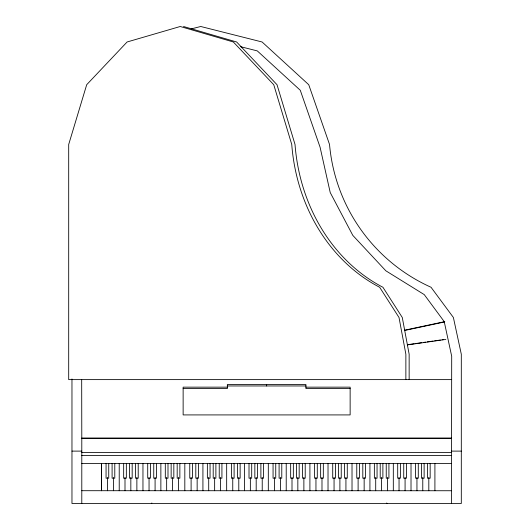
<?xml version="1.0" encoding="UTF-8"?>
<svg xmlns="http://www.w3.org/2000/svg" width="530" height="530" viewBox="0 0 530 530"><rect width="100%" height="100%" fill="white"/><g stroke="black" fill="none" stroke-linecap="round" stroke-linejoin="round"><path stroke-width="0.79" d="M451.481 503.5L451.699 356.299L444.226 321.617L424.252 294.614L385.827 270.784L352.814 235.386L330.23 192.569L320.067 147.161L300.285 90.285L257.288 50.9L240.567 46.68M151.375 503.5L151.878 503.003M191.191 28.912L200.751 26.5L262.092 41.983L308.745 84.714L329.534 144.465A173.164 173.164 0 0 0 431.029 287.26L453.382 317.483L461.305 354.232L461.305 503.5L71.967 503.5L71.967 378.97M404.357 330.243L444.802 321.617M404.92 330.415L444.551 321.968M408.464 344.56L414.202 343.745M415.838 343.513L421.569 342.698M423.212 342.459L425.663 342.115M427.306 341.876L433.036 341.062M434.673 340.83L440.41 340.015M442.046 339.776L443.683 339.544M407.378 344.911L445.869 339.432M451.639 379.619L68.695 379.619L68.695 144.465L86.695 84.714L127.101 41.983L180.227 26.5L233.346 41.983L273.752 84.714L291.752 144.465A173.164 149.964 90 0 0 379.652 287.26L399.01 317.483L405.867 354.232L405.867 379.619M227.344 385.959L305.929 385.959M227.344 387.152L183.135 387.152L183.135 414.917L350.138 414.917L350.138 387.152L305.929 387.152M183.135 388.589L227.344 388.589L227.344 384.522L305.929 384.522L305.929 388.589L350.138 388.589M81.686 379.619L81.792 438.012L451.481 438.012M81.792 438.502L451.481 438.502M71.967 451.109L81.792 451.109M451.481 451.109L461.305 451.109M81.792 452.547L451.481 452.547M81.792 455.449L451.481 455.449M81.792 463.604L451.481 463.604M81.792 490.707L451.481 490.74M183.499 26.5L236.625 41.983L277.024 84.714L295.024 144.465A173.164 149.964 90 0 0 382.925 287.26L402.283 317.483L409.147 354.232L409.147 379.619M386.648 503.003L387.145 503.5M434.911 463.445L434.911 490.74M430.161 463.406L430.161 478.192L427.478 478.192L427.478 463.406M428.816 477.51L428.816 490.74M424.126 463.406L424.126 478.192L421.436 478.192L421.436 463.406M422.781 477.51L422.781 490.74M418.289 463.406L418.289 478.192L415.606 478.192L415.606 463.406M416.951 477.51L416.951 490.74M411.015 463.445L411.015 490.74M406.424 463.406L406.424 478.192L403.734 478.192L403.734 463.406M405.079 477.51L405.079 490.74M400.382 463.406L400.382 478.192L397.699 478.192L397.699 463.406M399.044 477.51L399.044 490.74M393.313 463.445L393.313 490.74M388.921 463.406L388.921 478.192L386.238 478.192L386.238 463.406M387.582 477.51L387.582 490.74M382.885 463.406L382.885 478.192L380.202 478.192L380.202 463.406M381.54 477.51L381.54 490.74M377.055 463.406L377.055 478.192L374.365 478.192L374.365 463.406M375.71 477.51L375.71 490.74M369.927 463.445L369.927 490.74M365.488 463.406L365.488 478.192L362.805 478.192L362.805 463.406M364.15 477.51L364.15 490.74M359.453 463.406L359.453 478.192L356.769 478.192L356.769 463.406M358.108 477.51L358.108 490.74M352.019 463.445L352.019 490.74M347.276 463.406L347.276 478.192L344.593 478.192L344.593 463.406M345.931 477.51L345.931 490.74M341.24 463.406L341.24 478.192L338.551 478.192L338.551 463.406M339.896 477.51L339.896 490.74M335.404 463.406L335.404 478.192L332.721 478.192L332.721 463.406M334.059 477.51L334.059 490.74M328.024 463.445L328.024 490.74M323.327 463.406L323.327 478.192L320.643 478.192L320.643 463.406M321.988 477.51L321.988 490.74M317.291 463.406L317.291 478.192L314.608 478.192L314.608 463.406M315.953 477.51L315.953 490.74M309.911 463.445L309.911 490.74M305.22 463.406L305.22 478.192L302.531 478.192L302.531 463.406M303.875 477.51L303.875 490.74M299.178 463.406L299.178 478.192L296.495 478.192L296.495 463.406M297.84 477.51L297.84 490.74M293.348 463.406L293.348 478.192L290.665 478.192L290.665 463.406M292.003 477.51L292.003 490.74M286.22 463.445L286.22 490.74M281.781 463.406L281.781 478.192L279.098 478.192L279.098 463.406M280.443 477.51L280.443 490.74M275.746 463.406L275.746 478.192L273.063 478.192L273.063 463.406M274.401 477.51L274.401 490.74M268.312 463.445L268.312 490.74M266.636 384.522L266.636 385.959M263.569 463.406L263.569 478.192L260.886 478.192L260.886 463.406M262.224 477.51L262.224 490.74M257.534 463.406L257.534 478.192L254.844 478.192L254.844 463.406M256.189 477.51L256.189 490.74M251.697 463.406L251.697 478.192L249.014 478.192L249.014 463.406M250.359 477.51L250.359 490.74M244.575 463.445L244.575 490.74M240.136 463.406L240.136 478.192L237.453 478.192L237.453 463.406M238.791 477.51L238.791 490.74M234.101 463.406L234.101 478.192L231.411 478.192L231.411 463.406M232.756 477.51L232.756 490.74M226.668 463.445L226.668 490.74M221.924 463.406L221.924 478.192L219.234 478.192L219.234 463.406M220.579 477.51L220.579 490.74M215.882 463.406L215.882 478.192L213.199 478.192L213.199 463.406M214.643 477.51L214.643 490.74M210.052 463.406L210.052 478.192L207.369 478.192L207.369 463.406M208.707 477.51L208.707 490.74M202.924 463.445L202.924 490.74M198.485 463.406L198.485 478.192L195.802 478.192L195.802 463.406M197.147 477.51L197.147 490.74M192.45 463.406L192.45 478.192L189.766 478.192L189.766 463.406M191.105 477.51L191.105 490.74M184.818 463.445L184.818 490.74M179.862 463.406L179.862 478.192L177.179 478.192L177.179 463.406M178.524 477.51L178.524 490.74M173.827 463.406L173.827 478.192L171.144 478.192L171.144 463.406M172.482 477.51L172.482 490.74M167.997 463.406L167.997 478.192L165.307 478.192L165.307 463.406M166.652 477.51L166.652 490.74M160.868 463.445L160.868 490.74M156.429 463.406L156.429 478.192L153.746 478.192L153.746 463.406M155.085 477.51L155.085 490.74M150.394 463.406L150.394 478.192L147.711 478.192L147.711 463.406M149.049 477.51L149.049 490.74M142.961 463.445L142.961 490.74M138.217 463.406L138.217 478.192L135.528 478.192L135.528 463.406M136.873 477.51L136.873 490.74M132.175 463.406L132.175 478.192L129.492 478.192L129.492 463.406M130.837 477.51L130.837 490.74M126.345 463.406L126.345 478.192L123.662 478.192L123.662 463.406M125.001 477.51L125.001 490.74M119.224 463.445L119.224 490.74M114.785 463.406L114.785 478.192L112.095 478.192L112.095 463.406M113.44 477.51L113.44 490.74M108.743 463.406L108.743 478.192L106.06 478.192L106.06 463.406M107.404 477.51L107.404 490.74M81.792 438.012L81.792 503.5M101.442 490.74L101.416 463.445L101.442 490.707"/></g></svg>
